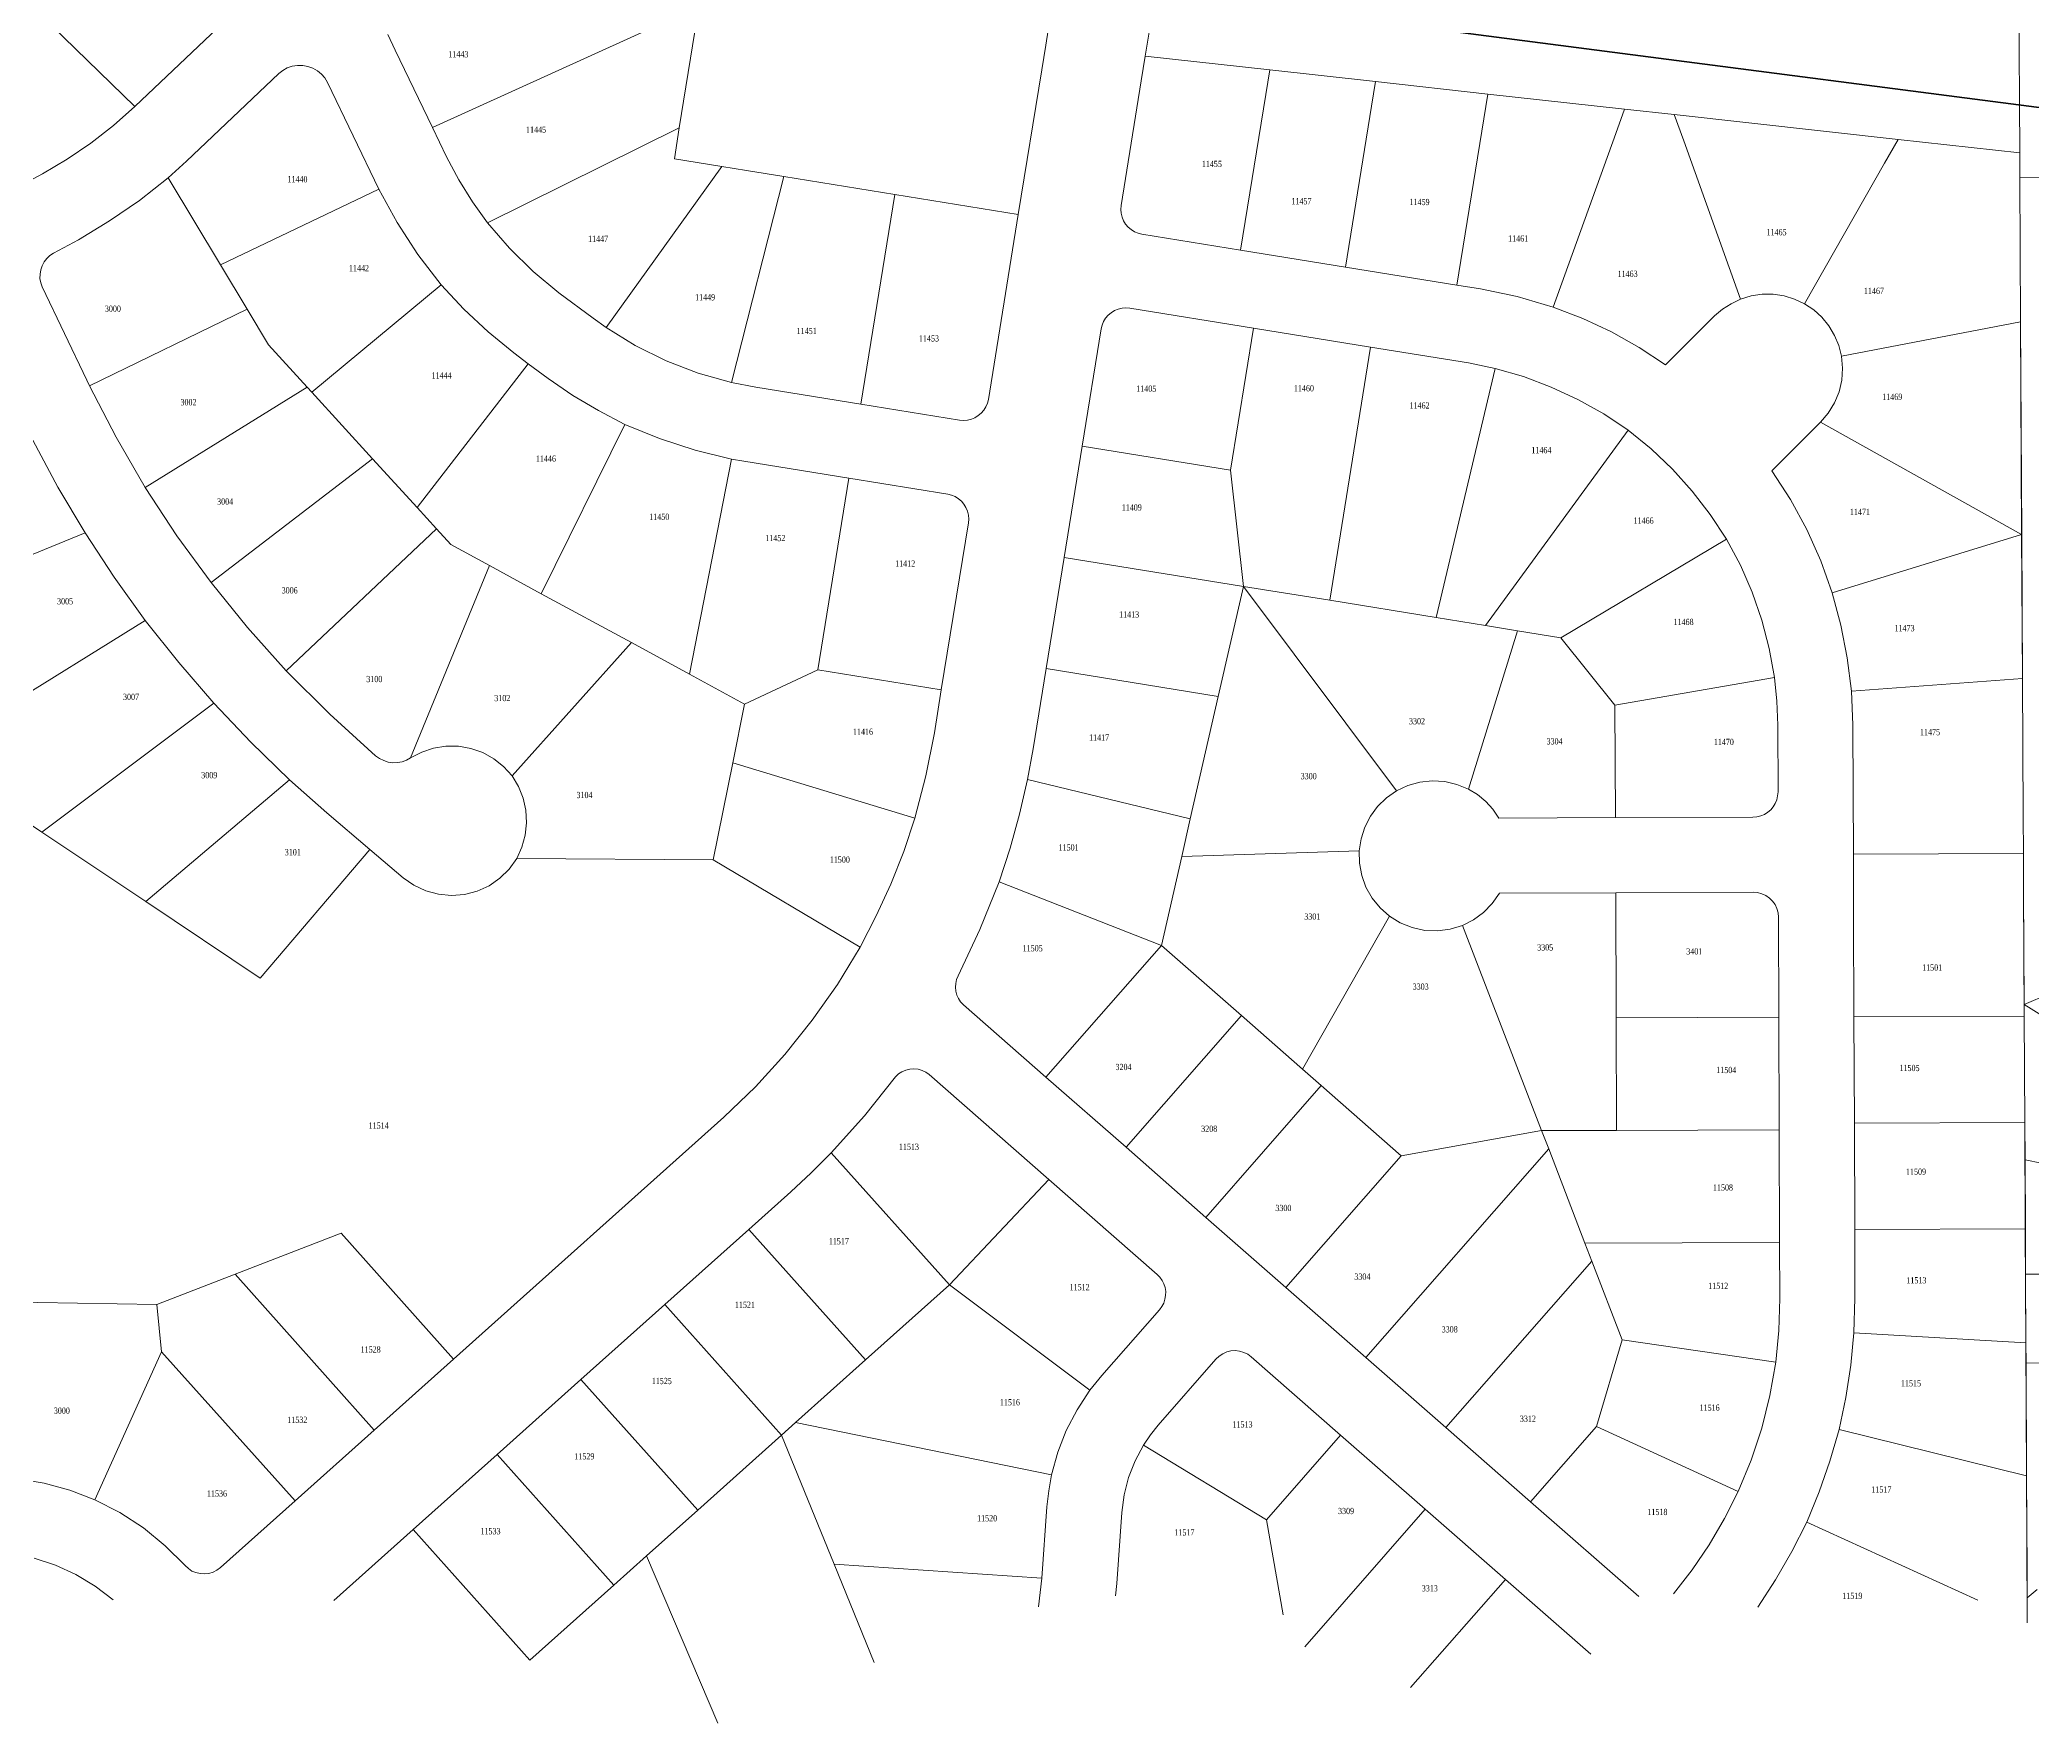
# Model space of a CAD drawing. Header units: feet. Extents: x 2819410 to 2831754, y 974571 to 993150.
# Drawn here: x 2823535 to 2825127, y 983053 to 984398 of the extents above; entities that cross this region are included whole.
import ezdxf
from ezdxf.enums import TextEntityAlignment as Align

# ---------------------------------------------------------------- set-up
doc = ezdxf.new("R2010")
doc.units = ezdxf.units.FT
doc.header["$LTSCALE"] = 0.015
doc.header["$MEASUREMENT"] = 0
doc.layers.add('ADDRESSES', color=7, linetype='Continuous')
doc.layers.add('Dakota County Parcels', color=7, linetype='Continuous', lineweight=5)
doc.layers.add('Route_1_PSAs', color=3, linetype='Continuous', lineweight=100)
doc.styles.add('SIMPLEX', font='times.ttf', dxfattribs={"width": 0.8})

# ---------------------------------------------------------------- blocks, each defined once
blk = doc.blocks.new('ACMAP_ANN_TEMPLATE_AddressEagan')
at = {"layer": 'ADDRESSES', "style": 'SIMPLEX', "width": 0.8}
blk.add_attdef('ADDRESS', text='', height=5, dxfattribs=at).set_placement((0, 0), align=Align.CENTER)

msp = doc.modelspace()

# ---------------------------------------------------------------- linework, layer by layer
at = {"layer": 'Dakota County Parcels', "lineweight": 5}
for p, q in [((2824338.8, 984394.2), (2824364.4, 984552.4)), ((2824418.4, 984385.4), (2824443.4, 984539.7)), ((2825116.5, 984469), (2825117.3, 984308)), ((2823610.9, 984345), (2823703.3, 984432.9)), ((2823534.8, 984418.8), (2823610.9, 984345)), ((2823848.7, 984328.4), (2824042, 984416)), ((2823819, 984390.2), (2823812.9, 984402.6)), ((2824046, 984328), (2824058.5, 984405.2)), ((2824335.6, 984374.5), (2824338.8, 984394.2)), ((2823819, 984390.2), (2823848.7, 984328.4)), ((2824415.2, 984365.7), (2824418.4, 984385.4)), ((2824418.4, 984385.4), (2824517.9, 984374.4)), ((2823652.2, 984301.5), (2823725.8, 984371.4)), ((2823729.1, 984374), (2823725.8, 984371.4)), ((2823732.7, 984376), (2823729.1, 984374)), ((2823736.7, 984377.4), (2823732.7, 984376)), ((2823740.9, 984378), (2823736.7, 984377.4)), ((2823745.1, 984378), (2823740.9, 984378)), ((2823749.2, 984377.2), (2823745.1, 984378)), ((2823753.1, 984375.8), (2823749.2, 984377.2)), ((2823756.8, 984373.7), (2823753.1, 984375.8)), ((2823760, 984371), (2823756.8, 984373.7)), ((2823762.7, 984367.9), (2823760, 984371)), ((2823764.9, 984364.3), (2823762.7, 984367.9)), ((2823764.9, 984364.3), (2823805.9, 984279)), ((2824316.9, 984258.9), (2824335.6, 984374.5)), ((2824399.1, 984266), (2824415.2, 984365.7)), ((2824514.7, 984354.6), (2824517.9, 984374.4)), ((2824517.9, 984374.4), (2824602.5, 984365)), ((2824599.3, 984345.3), (2824602.5, 984365)), ((2824602.5, 984365), (2824692.1, 984355.1)), ((2824494.6, 984230.3), (2824514.7, 984354.6)), ((2824688.9, 984335.3), (2824692.1, 984355.1)), ((2824692.1, 984355.1), (2824801.4, 984343)), ((2823593.8, 984329.8), (2823610.9, 984345)), ((2824578.5, 984216.7), (2824599.3, 984345.3)), ((2824667.3, 984202.4), (2824688.9, 984335.3)), ((2824794.4, 984323.6), (2824801.4, 984343)), ((2824801.4, 984343), (2824841.1, 984338.6)), ((2824841.1, 984338.6), (2825020, 984318.8)), ((2824841.1, 984338.6), (2824848.7, 984317.6)), ((2823556.8, 984302.9), (2823575.7, 984315.8)), ((2823575.7, 984315.8), (2823593.8, 984329.8)), ((2823848.7, 984328.4), (2823859.9, 984305)), ((2823892.7, 984252), (2824046, 984328)), ((2824042.1, 984303.3), (2824046, 984328)), ((2824744.3, 984184.8), (2824794.4, 984323.6)), ((2824848.7, 984317.6), (2824894.1, 984191.2)), ((2825009.2, 984299.8), (2825020, 984318.8)), ((2825020, 984318.8), (2825117.3, 984308)), ((2823537.1, 984291.3), (2823556.8, 984302.9)), ((2823637.4, 984288.1), (2823652.2, 984301.5)), ((2823859.9, 984305), (2823869.7, 984286.6)), ((2824042.1, 984303.3), (2824080, 984297.2)), ((2824945.3, 984187.4), (2825009.2, 984299.8)), ((2825117.3, 984308), (2825117.4, 984288.2)), ((2823509.9, 984276.6), (2823537.1, 984291.3)), ((2823614.6, 984270.1), (2823637.4, 984288.1)), ((2823637.4, 984288.1), (2823679.2, 984218.6)), ((2823869.7, 984286.6), (2823880.7, 984269)), ((2823987.4, 984168.5), (2824080, 984297.2)), ((2824080, 984297.2), (2824099.8, 984294)), ((2824087.6, 984124.6), (2824129.4, 984289.2)), ((2824099.8, 984294), (2824129.4, 984289.2)), ((2824129.4, 984289.2), (2824218.2, 984274.8)), ((2825117.4, 984288.2), (2825118, 984173)), ((2825117.4, 984288.2), (2825117.6, 984288.2)), ((2825117.6, 984288.2), (2826242.9, 984291.8)), ((2823590.6, 984253.6), (2823614.6, 984270.1)), ((2823679.2, 984218.6), (2823805.9, 984279)), ((2823805.9, 984279), (2823820.5, 984252.3)), ((2823880.7, 984269), (2823892.7, 984252)), ((2824191.1, 984107.2), (2824218.2, 984274.8)), ((2824218.2, 984274.8), (2824316.9, 984258.9)), ((2823565.7, 984238.6), (2823590.6, 984253.6)), ((2823820.5, 984252.3), (2823837.1, 984226.8)), ((2823892.7, 984252), (2823910.2, 984231.9)), ((2824293, 984111), (2824316.9, 984258.9)), ((2824399.1, 984266), (2824398.8, 984262.9)), ((2824398.8, 984262.9), (2824399.1, 984259.8)), ((2824399.1, 984259.8), (2824399.8, 984256.7)), ((2824399.8, 984256.7), (2824401, 984253.8)), ((2824401, 984253.8), (2824402.6, 984251.1)), ((2824402.6, 984251.1), (2824404.7, 984248.7)), ((2823545.9, 984227.9), (2823565.7, 984238.6)), ((2824404.7, 984248.7), (2824407, 984246.7)), ((2824407, 984246.7), (2824409.7, 984245)), ((2824409.7, 984245), (2824412.6, 984243.8)), ((2824412.6, 984243.8), (2824415.6, 984243.1)), ((2824415.6, 984243.1), (2824494.6, 984230.3)), ((2823538.4, 984220.9), (2823536.8, 984217.8)), ((2823540.5, 984223.6), (2823538.4, 984220.9)), ((2823543, 984226), (2823540.5, 984223.6)), ((2823545.9, 984227.9), (2823543, 984226)), ((2823837.1, 984226.8), (2823855.6, 984202.6)), ((2823910.2, 984231.9), (2823929.2, 984213.3)), ((2824494.6, 984230.3), (2824578.5, 984216.7)), ((2823535.1, 984211.1), (2823535, 984207.7)), ((2823535, 984207.7), (2823535.6, 984204.3)), ((2823535.7, 984214.5), (2823535.1, 984211.1)), ((2823535.6, 984204.3), (2823536.7, 984201)), ((2823536.8, 984217.8), (2823535.7, 984214.5)), ((2823679.2, 984218.6), (2823700.6, 984183)), ((2823929.2, 984213.3), (2823949.6, 984196.2)), ((2824578.5, 984216.7), (2824667.3, 984202.4)), ((2823536.7, 984201), (2823572.4, 984126.3)), ((2823752.2, 984116.7), (2823855.6, 984202.6)), ((2823855.6, 984202.6), (2823873.8, 984183.1)), ((2823949.6, 984196.2), (2823977.1, 984175.8)), ((2824667.3, 984202.4), (2824686.2, 984199.3)), ((2824715.5, 984193.3), (2824686.2, 984199.3)), ((2824744.3, 984184.8), (2824715.5, 984193.3)), ((2824886.7, 984187.5), (2824879.7, 984183)), ((2824894.1, 984191.2), (2824886.7, 984187.5)), ((2824902.6, 984193.7), (2824894.1, 984191.2)), ((2824911.3, 984195), (2824902.6, 984193.7)), ((2824920.1, 984195), (2824911.3, 984195)), ((2824928.9, 984193.7), (2824920.1, 984195)), ((2824937.3, 984191.2), (2824928.9, 984193.7)), ((2824945.3, 984187.4), (2824937.3, 984191.2)), ((2824952.6, 984182.5), (2824945.3, 984187.4)), ((2823574.5, 984121.8), (2823700.6, 984183)), ((2823700.6, 984183), (2823717.7, 984154.5)), ((2823873.8, 984183.1), (2823893.2, 984164.9)), ((2823977.1, 984175.8), (2823987.4, 984168.5)), ((2824385.1, 984173.3), (2824383.9, 984170.4)), ((2824386.7, 984175.9), (2824385.1, 984173.3)), ((2824388.8, 984178.3), (2824386.7, 984175.9)), ((2824391.2, 984180.3), (2824388.8, 984178.3)), ((2824393.9, 984182), (2824391.2, 984180.3)), ((2824396.8, 984183.2), (2824393.9, 984182)), ((2824399.8, 984183.9), (2824396.8, 984183.2)), ((2824402.9, 984184.1), (2824399.8, 984183.9)), ((2824406.1, 984183.9), (2824402.9, 984184.1)), ((2824406.1, 984183.9), (2824504.8, 984167.9)), ((2824768, 984175.7), (2824744.3, 984184.8)), ((2824791, 984165), (2824768, 984175.7)), ((2824834.3, 984138.7), (2824873.3, 984177.7)), ((2824879.7, 984183), (2824873.3, 984177.7)), ((2824959.2, 984176.6), (2824952.6, 984182.5)), ((2824964.8, 984169.7), (2824959.2, 984176.6)), ((2824974.8, 984145.5), (2825118, 984173)), ((2825118, 984172.9), (2825117.9, 984186.6)), ((2825118, 984173), (2825118.6, 984002.9)), ((2825118.9, 984002.9), (2825118, 984172.9)), ((2825118, 984172.9), (2825118, 984172.9)), ((2823893.2, 984164.9), (2823913.8, 984148.1)), ((2823987.4, 984168.5), (2824010.8, 984154.1)), ((2824368, 984073.5), (2824383.1, 984167.3)), ((2824383.9, 984170.4), (2824383.1, 984167.3)), ((2824486.4, 984054.4), (2824504.8, 984167.9)), ((2824504.8, 984167.9), (2824598.5, 984152.7)), ((2824813.1, 984152.6), (2824791, 984165)), ((2824969.3, 984162.2), (2824964.8, 984169.7)), ((2824972.7, 984154), (2824969.3, 984162.2)), ((2823717.7, 984154.5), (2823748.6, 984120.7)), ((2823836.5, 984024.5), (2823925.3, 984139.5)), ((2823913.8, 984148.1), (2823925.3, 984139.5)), ((2823925.3, 984139.5), (2823941.3, 984127.6)), ((2824010.8, 984154.1), (2824035.4, 984141.9)), ((2824035.4, 984141.9), (2824061.1, 984132.1)), ((2824565.9, 983950.4), (2824598.5, 984152.7)), ((2824598.5, 984152.7), (2824676.6, 984140.1)), ((2824698.1, 984135.8), (2824676.6, 984140.1)), ((2824834.3, 984138.7), (2824813.1, 984152.6)), ((2824974.8, 984145.5), (2824972.7, 984154)), ((2824975.7, 984135.9), (2824974.8, 984145.5)), ((2823572.4, 984126.3), (2823574.5, 984121.8)), ((2823941.3, 984127.6), (2823961, 984114.2)), ((2824061.1, 984132.1), (2824087.6, 984124.6)), ((2824087.6, 984124.6), (2824107.2, 984120.8)), ((2824650.8, 983936.6), (2824698.1, 984135.8)), ((2824720.8, 984129.2), (2824698.1, 984135.8)), ((2824742.9, 984120.9), (2824720.8, 984129.2)), ((2824972.9, 984117.1), (2824975.1, 984126.4)), ((2824975.1, 984126.4), (2824975.7, 984135.9)), ((2823574.5, 984121.8), (2823595.8, 984080.7)), ((2823619.1, 984040.7), (2823748.6, 984120.7)), ((2823748.6, 984120.7), (2823752.2, 984116.7)), ((2823752.2, 984116.7), (2823800.7, 984063.6)), ((2823961, 984114.2), (2823981.3, 984102)), ((2824107.2, 984120.8), (2824191.1, 984107.2)), ((2824291, 984105), (2824292.2, 984107.9)), ((2824292.2, 984107.9), (2824293, 984111)), ((2824764.2, 984111), (2824742.9, 984120.9)), ((2824784.8, 984099.4), (2824764.2, 984111)), ((2824964.3, 984100), (2824969.3, 984108.2)), ((2824969.3, 984108.2), (2824972.9, 984117.1)), ((2823981.3, 984102), (2824002.4, 984091)), ((2824191.1, 984107.2), (2824270, 984094.4)), ((2824270, 984094.4), (2824273.2, 984094.2)), ((2824273.2, 984094.2), (2824276.3, 984094.4)), ((2824276.3, 984094.4), (2824279.4, 984095.1)), ((2824279.4, 984095.1), (2824282.3, 984096.3)), ((2824282.3, 984096.3), (2824284.9, 984098)), ((2824284.9, 984098), (2824287.3, 984100)), ((2824287.3, 984100), (2824289.4, 984102.4)), ((2824289.4, 984102.4), (2824291, 984105)), ((2824804.4, 984086.3), (2824784.8, 984099.4)), ((2824919.1, 984053.8), (2824958.1, 984092.7)), ((2824958.1, 984092.7), (2824964.3, 984100)), ((2824958.1, 984092.7), (2825118.6, 984002.9)), ((2823529.2, 984078.3), (2823549.3, 984040.9)), ((2823595.8, 984080.7), (2823619.1, 984040.7)), ((2823935.6, 983955.7), (2824002.4, 984091)), ((2824002.4, 984091), (2824030.1, 984079.7)), ((2824030.1, 984079.7), (2824058.6, 984070.4)), ((2824690.2, 983930.3), (2824804.4, 984086.3)), ((2824822.7, 984071.5), (2824804.4, 984086.3)), ((2823671.7, 983964.6), (2823800.7, 984063.6)), ((2823800.7, 984063.6), (2823836.5, 984024.5)), ((2824054.2, 983891.3), (2824087.8, 984063.3)), ((2824058.6, 984070.4), (2824087.8, 984063.3)), ((2824087.8, 984063.3), (2824097.6, 984061.6)), ((2824097.6, 984061.6), (2824181.5, 984048)), ((2824353.6, 983984.7), (2824368, 984073.5)), ((2824368, 984073.5), (2824486.4, 984054.4)), ((2824839.8, 984055.2), (2824822.7, 984071.5)), ((2824156.7, 983894.8), (2824181.5, 984048)), ((2824181.5, 984048), (2824260.5, 984035.2)), ((2824486.4, 984054.4), (2824496.8, 983961.5)), ((2824855.6, 984037.7), (2824839.8, 984055.2)), ((2824934, 984030.9), (2824919.1, 984053.8)), ((2823549.3, 984040.9), (2823571.1, 984004.4)), ((2823619.1, 984040.7), (2823644.4, 984002)), ((2824263.5, 984034.5), (2824260.5, 984035.2)), ((2824266.4, 984033.3), (2824263.5, 984034.5)), ((2824269.1, 984031.6), (2824266.4, 984033.3)), ((2824271.5, 984029.6), (2824269.1, 984031.6)), ((2824273.5, 984027.2), (2824271.5, 984029.6)), ((2824870, 984019.1), (2824855.6, 984037.7)), ((2824947, 984006.9), (2824934, 984030.9)), ((2823836.5, 984024.5), (2823851.9, 984007.6)), ((2824255.4, 983878.8), (2824277, 984012.3)), ((2824275.1, 984024.5), (2824273.5, 984027.2)), ((2824276.3, 984021.6), (2824275.1, 984024.5)), ((2824277, 984018.5), (2824276.3, 984021.6)), ((2824277.3, 984015.4), (2824277, 984018.5)), ((2824277, 984012.3), (2824277.3, 984015.4)), ((2824882.9, 983999.3), (2824870, 984019.1)), ((2823422.6, 983943.6), (2823571.1, 984004.4)), ((2823571.1, 984004.4), (2823594.4, 983968.9)), ((2823644.4, 984002), (2823671.7, 983964.6)), ((2823731.7, 983894.1), (2823851.9, 984007.6)), ((2823851.9, 984007.6), (2823863.4, 983994.9)), ((2824750.5, 983920.5), (2824882.9, 983999.3)), ((2824894, 983978.5), (2824882.9, 983999.3)), ((2824958.2, 983982), (2824947, 984006.9)), ((2825118.6, 984002.9), (2824967.4, 983956.3)), ((2825119.5, 983887.9), (2825118.6, 984002.9)), ((2825118.9, 984002.9), (2825118.9, 984002.9)), ((2825119.5, 983887.9), (2825118.9, 984002.9)), ((2825118.9, 984002.9), (2825118.9, 984002.9)), ((2823863.4, 983994.9), (2823894.2, 983978.2)), ((2824339.2, 983895.9), (2824353.6, 983984.7)), ((2824353.6, 983984.7), (2824496.8, 983961.5)), ((2824967.4, 983956.3), (2824958.2, 983982)), ((2823594.4, 983968.9), (2823619.2, 983934.4)), ((2823671.7, 983964.6), (2823700.8, 983928.6)), ((2823831.2, 983824.4), (2823894.2, 983978.2)), ((2823894.2, 983978.2), (2823935.6, 983955.7)), ((2824903.4, 983956.9), (2824894, 983978.5)), ((2823935.6, 983955.7), (2824007.7, 983916.6)), ((2824476.7, 983873.6), (2824496.8, 983961.5)), ((2824496.8, 983961.5), (2824565.9, 983950.4)), ((2824496.8, 983961.5), (2824619.2, 983798)), ((2824565.9, 983950.4), (2824650.8, 983936.6)), ((2824911.1, 983934.6), (2824903.4, 983956.9)), ((2824974.3, 983930.5), (2824967.4, 983956.3)), ((2823444.9, 983826.2), (2823619.2, 983934.4)), ((2823619.2, 983934.4), (2823645.9, 983900.7)), ((2824650.8, 983936.6), (2824690.2, 983930.3)), ((2824917.1, 983911.8), (2824911.1, 983934.6)), ((2823700.8, 983928.6), (2823731.7, 983894.1)), ((2823912.3, 983810.1), (2824007.7, 983916.6)), ((2824007.7, 983916.6), (2824054.2, 983891.3)), ((2824676.7, 983799.5), (2824715.9, 983926.1)), ((2824690.2, 983930.3), (2824715.9, 983926.1)), ((2824715.9, 983926.1), (2824750.5, 983920.5)), ((2824750.5, 983920.5), (2824793.8, 983866.7)), ((2824979.4, 983904.4), (2824974.3, 983930.5)), ((2823645.9, 983900.7), (2823674, 983868.2)), ((2824921.3, 983888.6), (2824917.1, 983911.8)), ((2824982.7, 983877.9), (2824979.4, 983904.4)), ((2823731.7, 983894.1), (2823766.7, 983859.3)), ((2824054.2, 983891.3), (2824098.2, 983867.5)), ((2824098.2, 983867.5), (2824156.7, 983894.8)), ((2824156.7, 983894.8), (2824255.4, 983878.8)), ((2824328.8, 983831.7), (2824339.2, 983895.9)), ((2824339.2, 983895.9), (2824476.7, 983873.6)), ((2824793.8, 983866.7), (2824921.3, 983888.6)), ((2824923.2, 983869.7), (2824921.3, 983888.6)), ((2824982.7, 983877.9), (2825119.5, 983887.9)), ((2825119.5, 983887.9), (2825120, 983777.9)), ((2825119.5, 983887.9), (2825119.5, 983887.9)), ((2825120.1, 983777.9), (2825119.5, 983887.9)), ((2824249.9, 983844.5), (2824255.4, 983878.8)), ((2824454.4, 983775.8), (2824476.7, 983873.6)), ((2824923.9, 983850.7), (2824923.2, 983869.7)), ((2824983.9, 983851), (2824982.7, 983877.9)), ((2823536.4, 983765.1), (2823674, 983868.2)), ((2823674, 983868.2), (2823703.6, 983836.9)), ((2823766.7, 983859.3), (2823803.3, 983826.1)), ((2824088.7, 983820.4), (2824098.2, 983867.5)), ((2824794.2, 983776.7), (2824793.8, 983866.7)), ((2823703.6, 983836.9), (2823734.5, 983807)), ((2824243.1, 983810.2), (2824249.9, 983844.5)), ((2824923.9, 983850.7), (2824924.1, 983797.2)), ((2824983.9, 983851), (2824984.1, 983797.4)), ((2823444.9, 983826.2), (2823536.4, 983765.1)), ((2823803.3, 983826.1), (2823806.3, 983823.9)), ((2823806.3, 983823.9), (2823809.7, 983822.3)), ((2823809.7, 983822.3), (2823813.2, 983821.1)), ((2823813.2, 983821.1), (2823816.9, 983820.6)), ((2823820.7, 983820.7), (2823824.4, 983821.3)), ((2823824.4, 983821.3), (2823827.9, 983822.6)), ((2823827.9, 983822.6), (2823831.2, 983824.4)), ((2823840.1, 983829.1), (2823831.2, 983824.4)), ((2823849.6, 983832.3), (2823840.1, 983829.1)), ((2823859.5, 983833.9), (2823849.6, 983832.3)), ((2823869.6, 983833.8), (2823859.5, 983833.9)), ((2823879.4, 983832), (2823869.6, 983833.8)), ((2823888.9, 983828.7), (2823879.4, 983832)), ((2823897.7, 983823.8), (2823888.9, 983828.7)), ((2823905.6, 983817.5), (2823897.7, 983823.8)), ((2824324.3, 983807.1), (2824328.8, 983831.7)), ((2823619.6, 983709.6), (2823734.5, 983807)), ((2823734.5, 983807), (2823764.4, 983780.5)), ((2823816.9, 983820.6), (2823820.7, 983820.7)), ((2823912.3, 983810.1), (2823905.6, 983817.5)), ((2823917.4, 983801.6), (2823912.3, 983810.1)), ((2824073, 983742.9), (2824088.7, 983820.4)), ((2824088.7, 983820.4), (2824234.1, 983776.3)), ((2824234.1, 983776.3), (2824243.1, 983810.2)), ((2824317.9, 983779.5), (2824324.3, 983807.1)), ((2824324.3, 983807.1), (2824454.4, 983775.8)), ((2824647.7, 983806.1), (2824637.8, 983805)), ((2824657.7, 983805.5), (2824647.7, 983806.1)), ((2824667.4, 983803.3), (2824657.7, 983805.5)), ((2823921.2, 983792.3), (2823917.4, 983801.6)), ((2823923.3, 983782.6), (2823921.2, 983792.3)), ((2824611.2, 983792.5), (2824604.1, 983785.7)), ((2824619.2, 983798), (2824611.2, 983792.5)), ((2824628.2, 983802.3), (2824619.2, 983798)), ((2824637.8, 983805), (2824628.2, 983802.3)), ((2824676.7, 983799.5), (2824667.4, 983803.3)), ((2824684, 983795.1), (2824676.7, 983799.5)), ((2824690.6, 983789.7), (2824684, 983795.1)), ((2824696.3, 983783.4), (2824690.6, 983789.7)), ((2824921.9, 983788.1), (2824923.1, 983791)), ((2824923.1, 983791), (2824923.8, 983794.1)), ((2824923.8, 983794.1), (2824924.1, 983797.2)), ((2824984.3, 983747.4), (2824984.1, 983797.4)), ((2823764.4, 983780.5), (2823798.6, 983751.3)), ((2823923.9, 983772.6), (2823923.3, 983782.6)), ((2824225.3, 983749.7), (2824234.1, 983776.3)), ((2824310.3, 983752.3), (2824317.9, 983779.5)), ((2824447.5, 983745.6), (2824454.4, 983775.8)), ((2824598.3, 983777.8), (2824593.9, 983769.1)), ((2824604.1, 983785.7), (2824598.3, 983777.8)), ((2824701.1, 983776.3), (2824696.3, 983783.4)), ((2824701.1, 983776.3), (2824794.2, 983776.7)), ((2824794.2, 983776.7), (2824904.1, 983777.1)), ((2824904.1, 983777.1), (2824907.3, 983777.4)), ((2824907.3, 983777.4), (2824910.3, 983778.1)), ((2824910.3, 983778.1), (2824913.2, 983779.3)), ((2824913.2, 983779.3), (2824915.9, 983781)), ((2824915.9, 983781), (2824918.3, 983783)), ((2824918.3, 983783), (2824920.3, 983785.4)), ((2824920.3, 983785.4), (2824921.9, 983788.1)), ((2825120, 983777.9), (2825120.2, 983747.9)), ((2825120.2, 983747.9), (2825120.1, 983777.9)), ((2823536.4, 983765.1), (2823619.6, 983709.6)), ((2823920.2, 983753.1), (2823922.9, 983762.7)), ((2823922.9, 983762.7), (2823923.9, 983772.6)), ((2824590.9, 983759.8), (2824589.4, 983750.2)), ((2824593.9, 983769.1), (2824590.9, 983759.8)), ((2823711.1, 983648.5), (2823798.6, 983751.3)), ((2823798.6, 983751.3), (2823825.2, 983728.6)), ((2823909.9, 983735.6), (2823916, 983744.1)), ((2823916, 983744.1), (2823920.2, 983753.1)), ((2823916, 983744.1), (2824073, 983742.9)), ((2824073, 983742.9), (2824190.4, 983673.2)), ((2824215, 983723.6), (2824225.3, 983749.7)), ((2824301.5, 983725.3), (2824310.3, 983752.3)), ((2824431.3, 983674.5), (2824447.5, 983745.6)), ((2824447.5, 983745.6), (2824589.4, 983750.2)), ((2824589.4, 983750.2), (2824589.6, 983740.2)), ((2824984.3, 983747.4), (2825120.2, 983747.9)), ((2824984.4, 983697.4), (2824984.3, 983747.4)), ((2825120.2, 983747.9), (2825120.3, 983720.6)), ((2825120.4, 983718.1), (2825120.2, 983747.9)), ((2825120.2, 983747.9), (2825120.2, 983747.9)), ((2823825.2, 983728.6), (2823833.8, 983722.6)), ((2823893.9, 983722.3), (2823902.5, 983728.2)), ((2823902.5, 983728.2), (2823909.9, 983735.6)), ((2824589.6, 983740.2), (2824591.4, 983730.4)), ((2824591.4, 983730.4), (2824594.8, 983721)), ((2823619.6, 983709.6), (2823711.1, 983648.5)), ((2823833.8, 983722.6), (2823843.3, 983718.1)), ((2823843.3, 983718.1), (2823853.4, 983715.4)), ((2823853.4, 983715.4), (2823863.8, 983714.4)), ((2823863.8, 983714.4), (2823874.2, 983715.3)), ((2823874.2, 983715.3), (2823884.3, 983717.9)), ((2823884.3, 983717.9), (2823893.9, 983722.3)), ((2824203.4, 983698.1), (2824215, 983723.6)), ((2824286.3, 983687.3), (2824301.5, 983725.3)), ((2824301.5, 983725.3), (2824431.3, 983674.5)), ((2824594.8, 983721), (2824599.8, 983712.3)), ((2824599.8, 983712.3), (2824606.1, 983704.6)), ((2824695.7, 983708.1), (2824701.4, 983716.4)), ((2824701.4, 983716.4), (2824794.4, 983716.7)), ((2824794.4, 983716.7), (2824904.4, 983717.1)), ((2824794.8, 983616.7), (2824794.4, 983716.7)), ((2824907.8, 983716.8), (2824904.4, 983717.1)), ((2824911.2, 983715.9), (2824907.8, 983716.8)), ((2824914.3, 983714.4), (2824911.2, 983715.9)), ((2824917.2, 983712.4), (2824914.3, 983714.4)), ((2824919.7, 983710), (2824917.2, 983712.4)), ((2824921.7, 983707.2), (2824919.7, 983710)), ((2825120.3, 983720.6), (2825120.3, 983717.9)), ((2825120.3, 983717.9), (2825120.8, 983618)), ((2825120.8, 983627.4), (2825120.4, 983718.1)), ((2824190.4, 983673.2), (2824203.4, 983698.1)), ((2824544.1, 983575.6), (2824613.5, 983698)), ((2824606.1, 983704.6), (2824613.5, 983698)), ((2824613.5, 983698), (2824622.2, 983692.6)), ((2824671.8, 983690.5), (2824680.7, 983695)), ((2824680.7, 983695), (2824688.7, 983701)), ((2824688.7, 983701), (2824695.7, 983708.1)), ((2824923.2, 983704), (2824921.7, 983707.2)), ((2824924.1, 983700.7), (2824923.2, 983704)), ((2824924.5, 983697.2), (2824924.1, 983700.7)), ((2824924.8, 983617.2), (2824924.5, 983697.2)), ((2824984.7, 983617.4), (2824984.4, 983697.4)), ((2824268.9, 983650.2), (2824286.3, 983687.3)), ((2824622.2, 983692.6), (2824631.7, 983688.8)), ((2824631.7, 983688.8), (2824641.7, 983686.6)), ((2824641.7, 983686.6), (2824651.9, 983686.2)), ((2824651.9, 983686.2), (2824662, 983687.5)), ((2824662, 983687.5), (2824671.8, 983690.5)), ((2824671.8, 983690.5), (2824735.1, 983526.5)), ((2824172.3, 983643.3), (2824190.4, 983673.2)), ((2824339, 983569.2), (2824431.3, 983674.5)), ((2824431.3, 983674.5), (2824495.2, 983618.5)), ((2825120.8, 983627.4), (2825229.7, 983674.1)), ((2824267.6, 983647.3), (2824266.9, 983644.2)), ((2824268.9, 983650.2), (2824267.6, 983647.3)), ((2824152.2, 983614.7), (2824172.3, 983643.3)), ((2824266.9, 983644.2), (2824266.7, 983641.1)), ((2824266.7, 983641.1), (2824267, 983637.9)), ((2824267, 983637.9), (2824267.8, 983634.9)), ((2824267.8, 983634.9), (2824269.1, 983632)), ((2824269.1, 983632), (2824270.8, 983629.4)), ((2824130.4, 983587.4), (2824152.2, 983614.7)), ((2824270.8, 983629.4), (2824273, 983627.1)), ((2824273, 983627.1), (2824339, 983569.2)), ((2824403, 983513.2), (2824495.2, 983618.5)), ((2824495.2, 983618.5), (2824544.1, 983575.6)), ((2824794.8, 983616.7), (2824924.8, 983617.2)), ((2824795.1, 983526.7), (2824794.8, 983616.7)), ((2824925.1, 983527.2), (2824924.8, 983617.2)), ((2824984.7, 983617.4), (2825120.8, 983618)), ((2824985.1, 983532.4), (2824984.7, 983617.4)), ((2825120.9, 983618), (2825120.8, 983627.4)), ((2825120.8, 983627.4), (2825160.9, 983602.4)), ((2825120.9, 983618), (2825121.3, 983533)), ((2825121.3, 983533), (2825120.9, 983618)), ((2824106.8, 983561.5), (2824130.4, 983587.4)), ((2824194, 983538.3), (2824218.7, 983569.5)), ((2824221.1, 983571.8), (2824218.7, 983569.5)), ((2824223.9, 983573.6), (2824221.1, 983571.8)), ((2824227, 983574.9), (2824223.9, 983573.6)), ((2824230.2, 983575.7), (2824227, 983574.9)), ((2824233.5, 983575.9), (2824230.2, 983575.7)), ((2824236.8, 983575.6), (2824233.5, 983575.9)), ((2824240, 983574.7), (2824236.8, 983575.6)), ((2824243, 983573.2), (2824240, 983574.7)), ((2824245.7, 983571.3), (2824243, 983573.2)), ((2824245.7, 983571.3), (2824341.4, 983487.4)), ((2824339, 983569.2), (2824403, 983513.2)), ((2824544.1, 983575.6), (2824559.1, 983562.5)), ((2824081.7, 983537.2), (2824106.8, 983561.5)), ((2824466.9, 983457.2), (2824559.1, 983562.5)), ((2824559.1, 983562.5), (2824623, 983506.5)), ((2823865.6, 983343.9), (2824081.7, 983537.2)), ((2824167.4, 983508.8), (2824194, 983538.3)), ((2824623, 983506.5), (2824735.1, 983526.5)), ((2824735.1, 983526.5), (2824795.1, 983526.7)), ((2824735.1, 983526.5), (2824740.8, 983511.9)), ((2824795.1, 983526.7), (2824925.1, 983527.2)), ((2824925.4, 983437.2), (2824925.1, 983527.2)), ((2824985.1, 983532.4), (2825121.3, 983533)), ((2824985.4, 983447.5), (2824985.1, 983532.4)), ((2825121.3, 983533), (2825121.7, 983448)), ((2825121.3, 983533), (2825121.3, 983533)), ((2825121.5, 983503.3), (2825121.3, 983533)), ((2824151.5, 983492.9), (2824167.4, 983508.8)), ((2824167.4, 983508.8), (2824261.9, 983403.2)), ((2824403, 983513.2), (2824466.9, 983457.2)), ((2824530.8, 983401.2), (2824623, 983506.5)), ((2824594.8, 983345.2), (2824740.8, 983511.9)), ((2824740.8, 983511.9), (2824769.8, 983436.6)), ((2825121.8, 983448), (2825121.5, 983503.3)), ((2825121.5, 983503.3), (2825161.5, 983494.9)), ((2824135, 983477.6), (2824151.5, 983492.9)), ((2824261.9, 983403.2), (2824341.4, 983487.4)), ((2824341.4, 983487.4), (2824427.9, 983411.6)), ((2824101.5, 983447.6), (2824135, 983477.6)), ((2824466.9, 983457.2), (2824530.8, 983401.2)), ((2823690.9, 983411.7), (2823775.6, 983444.5)), ((2823775.6, 983444.5), (2823865.6, 983343.9)), ((2824034.4, 983387.6), (2824101.5, 983447.6)), ((2824101.5, 983447.6), (2824194.8, 983343.2)), ((2824985.4, 983447.5), (2825121.7, 983448)), ((2824985.6, 983392.5), (2824985.4, 983447.5)), ((2825121.7, 983448), (2825122.2, 983356.8)), ((2825121.7, 983448), (2825121.8, 983448)), ((2825121.9, 983411.7), (2825121.8, 983448)), ((2824769.8, 983436.6), (2824925.4, 983437.2)), ((2824769.8, 983436.6), (2824775.3, 983422.3)), ((2824925.6, 983392.3), (2824925.4, 983437.2)), ((2823628.3, 983387.5), (2823690.9, 983411.7)), ((2823690.9, 983411.7), (2823802.2, 983287.2)), ((2824430.1, 983409.4), (2824427.9, 983411.6)), ((2824431.9, 983406.8), (2824430.1, 983409.4)), ((2824658.7, 983289.2), (2824775.3, 983422.3)), ((2824775.3, 983422.3), (2824799.6, 983359.4)), ((2825121.9, 983411.7), (2825161.9, 983411.9)), ((2825122.2, 983356.8), (2825121.9, 983411.7)), ((2824194.8, 983343.2), (2824261.9, 983403.2)), ((2824261.9, 983403.2), (2824374.2, 983319.1)), ((2824433.3, 983404), (2824431.9, 983406.8)), ((2824433.1, 983388.7), (2824434.1, 983391.7)), ((2824434.2, 983401), (2824433.3, 983404)), ((2824434.1, 983391.7), (2824434.6, 983394.8)), ((2824434.7, 983397.9), (2824434.2, 983401)), ((2824434.6, 983394.8), (2824434.7, 983397.9)), ((2824530.8, 983401.2), (2824594.8, 983345.2)), ((2824924.8, 983366.8), (2824925.6, 983392.3)), ((2824984.8, 983365), (2824985.6, 983392.5)), ((2823498.3, 983389.8), (2823628.3, 983387.5)), ((2823632.2, 983349.8), (2823628.3, 983387.5)), ((2823967.3, 983327.6), (2824034.4, 983387.6)), ((2824034.4, 983387.6), (2824127.7, 983283.2)), ((2824383.6, 983330.8), (2824429.7, 983383.4)), ((2824429.7, 983383.4), (2824431.6, 983385.9)), ((2824431.6, 983385.9), (2824433.1, 983388.7)), ((2824779.1, 983290), (2824799.6, 983359.4)), ((2824799.6, 983359.4), (2824922.3, 983341.5)), ((2824922.3, 983341.5), (2824924.8, 983366.8)), ((2824982.3, 983339), (2824984.8, 983365)), ((2824984.8, 983365), (2825122.2, 983356.8)), ((2823578.8, 983231.4), (2823632.2, 983349.8)), ((2823632.2, 983349.8), (2823738.9, 983230.5)), ((2823802.2, 983287.2), (2823865.6, 983343.9)), ((2824428.8, 983291.2), (2824474.9, 983343.9)), ((2824477.4, 983346.3), (2824474.9, 983343.9)), ((2824480.3, 983348.2), (2824477.4, 983346.3)), ((2824483.5, 983349.6), (2824480.3, 983348.2)), ((2824486.9, 983350.5), (2824483.5, 983349.6)), ((2824490.3, 983350.7), (2824486.9, 983350.5)), ((2824493.8, 983350.3), (2824490.3, 983350.7)), ((2824497.2, 983349.3), (2824493.8, 983350.3)), ((2824500.3, 983347.8), (2824497.2, 983349.3)), ((2824503.1, 983345.7), (2824500.3, 983347.8)), ((2824503.1, 983345.7), (2824574.5, 983283.2)), ((2824594.8, 983345.2), (2824658.7, 983289.2)), ((2825122.2, 983356.8), (2825122.7, 983250.5)), ((2825122.2, 983356.8), (2825122.2, 983356.8)), ((2825122.3, 983340.7), (2825122.2, 983356.8)), ((2823900.3, 983267.6), (2823967.3, 983327.6)), ((2823967.3, 983327.6), (2824060.7, 983223.2)), ((2824138.9, 983293.3), (2824194.8, 983343.2)), ((2824383.6, 983330.8), (2824374.2, 983319.1)), ((2824917.6, 983314.9), (2824922.3, 983341.5)), ((2824978.3, 983313.1), (2824982.3, 983339)), ((2825122.3, 983340.7), (2825162.3, 983340.9)), ((2825122.8, 983250.5), (2825122.3, 983340.7)), ((2824374.2, 983319.1), (2824363.9, 983303.4)), ((2824911.1, 983288.7), (2824917.6, 983314.9)), ((2824972.9, 983287.5), (2824978.3, 983313.1)), ((2824363.9, 983303.4), (2824355.3, 983286.8)), ((2823738.9, 983230.5), (2823802.2, 983287.2)), ((2824060.7, 983223.2), (2824127.7, 983283.2)), ((2824127.7, 983283.2), (2824138.9, 983293.3)), ((2824127.7, 983283.2), (2824169.7, 983180)), ((2824138.9, 983293.3), (2824343.5, 983251.3)), ((2824355.3, 983286.8), (2824348.5, 983269.4)), ((2824422.5, 983283.4), (2824416.9, 983275.2)), ((2824428.8, 983291.2), (2824422.5, 983283.4)), ((2824515.3, 983215.5), (2824574.5, 983283.2)), ((2824574.5, 983283.2), (2824642.2, 983223.9)), ((2824658.7, 983289.2), (2824726.4, 983229.9)), ((2824726.4, 983229.9), (2824779.1, 983290)), ((2824779.1, 983290), (2824892.3, 983238.1)), ((2824902.6, 983263.1), (2824911.1, 983288.7)), ((2824965.6, 983262.4), (2824972.9, 983287.5)), ((2824972.9, 983287.5), (2825122.7, 983250.5)), ((2823833.2, 983207.6), (2823900.3, 983267.6)), ((2823900.3, 983267.6), (2823993.6, 983163.2)), ((2824348.5, 983269.4), (2824343.5, 983251.3)), ((2824416.9, 983275.2), (2824410.2, 983262.6)), ((2824416.9, 983275.2), (2824515.3, 983215.5)), ((2823538.3, 983244.8), (2823517.2, 983248.3)), ((2824343.5, 983251.3), (2824341.2, 983238.5)), ((2824405, 983249.3), (2824401.5, 983235.5)), ((2824410.2, 983262.6), (2824405, 983249.3)), ((2824892.3, 983238.1), (2824902.6, 983263.1)), ((2824957, 983237.7), (2824965.6, 983262.4)), ((2825122.7, 983250.6), (2825122.8, 983250.5)), ((2825122.7, 983250.5), (2825123, 983199.9)), ((2825123.1, 983174.3), (2825122.8, 983250.5)), ((2823558.9, 983239.1), (2823538.3, 983244.8)), ((2823578.8, 983231.4), (2823558.9, 983239.1)), ((2824341.2, 983238.5), (2824339.8, 983225.7)), ((2824401.5, 983235.5), (2824399.6, 983221.4)), ((2824881.4, 983216.4), (2824892.3, 983238.1)), ((2824947, 983213.6), (2824957, 983237.7)), ((2823598.9, 983221.2), (2823578.8, 983231.4)), ((2823617.7, 983208.9), (2823598.9, 983221.2)), ((2823679.2, 983177.2), (2823738.9, 983230.5)), ((2824019.7, 983186.6), (2824060.7, 983223.2)), ((2824335.7, 983168.8), (2824339.8, 983225.7)), ((2824395.6, 983164.5), (2824399.6, 983221.4)), ((2824545.8, 983113.8), (2824642.2, 983223.9)), ((2824642.2, 983223.9), (2824706.2, 983167.8)), ((2824726.4, 983229.9), (2824812.9, 983154.1)), ((2824869.2, 983195.5), (2824881.4, 983216.4)), ((2823635.1, 983194.7), (2823617.7, 983208.9)), ((2823769.8, 983150.9), (2823833.2, 983207.6)), ((2823833.2, 983207.6), (2823926.5, 983103.2)), ((2824515.3, 983215.5), (2824528.6, 983139.5)), ((2824935.2, 983190.2), (2824947, 983213.6)), ((2824947, 983213.6), (2825083.9, 983151.2)), ((2823547.5, 983179.2), (2823530.4, 983184.8)), ((2823651, 983178.8), (2823635.1, 983194.7)), ((2823993.6, 983163.2), (2824019.7, 983186.6)), ((2824019.7, 983186.6), (2824076.9, 983052.9)), ((2824855.6, 983175.4), (2824869.2, 983195.5)), ((2824922.2, 983167.5), (2824935.2, 983190.2)), ((2825123, 983199.9), (2825123.3, 983133.2)), ((2823563.8, 983171.7), (2823547.5, 983179.2)), ((2823579.2, 983162.4), (2823563.8, 983171.7)), ((2823651, 983178.8), (2823653.6, 983176.4)), ((2823653.6, 983176.4), (2823656.5, 983174.5)), ((2823656.5, 983174.5), (2823659.7, 983173.2)), ((2823659.7, 983173.2), (2823663.1, 983172.4)), ((2823663.1, 983172.4), (2823666.5, 983172.2)), ((2823666.5, 983172.2), (2823670, 983172.6)), ((2823670, 983172.6), (2823673.3, 983173.6)), ((2823673.3, 983173.6), (2823676.4, 983175.1)), ((2823676.4, 983175.1), (2823679.2, 983177.2)), ((2824169.7, 983180), (2824201.8, 983101.3)), ((2824169.7, 983180), (2824335.7, 983168.8)), ((2824333.1, 983145.9), (2824335.7, 983168.8)), ((2824840.7, 983156.3), (2824855.6, 983175.4)), ((2825123.2, 983153.2), (2825123.1, 983174.3)), ((2823593.4, 983151.4), (2823579.2, 983162.4)), ((2823926.5, 983103.2), (2823993.6, 983163.2)), ((2824394.7, 983154.6), (2824395.6, 983164.5)), ((2824630.4, 983081.3), (2824706.2, 983167.8)), ((2824706.2, 983167.8), (2824774.5, 983108)), ((2824908, 983145.6), (2824922.2, 983167.5)), ((2825123.2, 983153.2), (2825131.1, 983159.6))]:
    msp.add_line(p, q, dxfattribs=at)
at = {"layer": 'Route_1_PSAs', "flags": 128}
msp.add_lwpolyline([(2824819, 986903.2), (2823555.3, 984985.7), (2824078.5, 984481.3), (2825138.9, 984343.6), (2826443.1, 984290), (2826358.9, 985935.1), (2826348.3, 986402.2), (2826343.1, 986659.3), (2826342.2, 987012.9), (2826429.5, 987291.6), (2826682.8, 987516), (2826879.8, 987762.6), (2826998.5, 987979.9), (2827107.1, 988394.1), (2827133.2, 988640.5), (2827116.9, 988875.8), (2827098, 989121.2), (2826753.3, 989621.4)], dxfattribs=at)

# ---------------------------------------------------------------- block references
at = {"layer": 'ADDRESSES', "lineweight": 5}
for p, values in [((2823869.4, 984384.4), {'ADDRESS': '11443'}), ((2823931.5, 984324.1), {'ADDRESS': '11445'}), ((2824471.6, 984296.7), {'ADDRESS': '11455'}), ((2823740.8, 984284.5), {'ADDRESS': '11440'}), ((2824543.2, 984266.9), {'ADDRESS': '11457'}), ((2824637.6, 984266.3), {'ADDRESS': '11459'}), ((2823981.1, 984236.9), {'ADDRESS': '11447'}), ((2824716.4, 984237.1), {'ADDRESS': '11461'}), ((2824922.9, 984242.2), {'ADDRESS': '11465'}), ((2823790, 984213.4), {'ADDRESS': '11442'}), ((2824803.9, 984208.9), {'ADDRESS': '11463'}), ((2824066.6, 984190.1), {'ADDRESS': '11449'}), ((2825000.8, 984195.3), {'ADDRESS': '11467'}), ((2823593.3, 984181), {'ADDRESS': '3000'}), ((2824147.8, 984163.2), {'ADDRESS': '11451'}), ((2824245.5, 984157.3), {'ADDRESS': '11453'}), ((2823856, 984127.7), {'ADDRESS': '11444'}), ((2823653.7, 984106.3), {'ADDRESS': '3002'}), ((2824419.2, 984117.1), {'ADDRESS': '11405'}), ((2824545.2, 984117.4), {'ADDRESS': '11460'}), ((2824637.6, 984103.7), {'ADDRESS': '11462'}), ((2825015.4, 984110.6), {'ADDRESS': '11469'}), ((2823939.4, 984061.2), {'ADDRESS': '11446'}), ((2824735, 984068), {'ADDRESS': '11464'}), ((2823683, 984026.9), {'ADDRESS': '3004'}), ((2824030, 984014.7), {'ADDRESS': '11450'}), ((2824407.6, 984022.1), {'ADDRESS': '11409'}), ((2824816.7, 984011.7), {'ADDRESS': '11466'}), ((2824989.6, 984018.6), {'ADDRESS': '11471'}), ((2824122.7, 983997.7), {'ADDRESS': '11452'}), ((2824226.5, 983977.3), {'ADDRESS': '11412'}), ((2823555.1, 983947.2), {'ADDRESS': '3005'}), ((2823734.6, 983955.9), {'ADDRESS': '3006'}), ((2824405.5, 983936.6), {'ADDRESS': '11413'}), ((2824848.6, 983930.6), {'ADDRESS': '11468'}), ((2825025.2, 983925.7), {'ADDRESS': '11473'}), ((2823802.2, 983885), {'ADDRESS': '3100'}), ((2823607.8, 983870.7), {'ADDRESS': '3007'}), ((2823904.5, 983869.8), {'ADDRESS': '3102'}), ((2824635.6, 983851.3), {'ADDRESS': '3302'}), ((2824192.8, 983842.9), {'ADDRESS': '11416'}), ((2824381.5, 983838.2), {'ADDRESS': '11417'}), ((2824745.5, 983835.2), {'ADDRESS': '3304'}), ((2824880.8, 983834.7), {'ADDRESS': '11470'}), ((2825045.6, 983842.6), {'ADDRESS': '11475'}), ((2823670.3, 983808.2), {'ADDRESS': '3009'}), ((2824549, 983807.4), {'ADDRESS': '3300'}), ((2823970.2, 983792.3), {'ADDRESS': '3104'}), ((2823737.1, 983746.6), {'ADDRESS': '3101'}), ((2824174.3, 983740.7), {'ADDRESS': '11500'}), ((2824357.1, 983750.4), {'ADDRESS': '11501'}), ((2824551.9, 983695.2), {'ADDRESS': '3301'}), ((2824328.4, 983669.8), {'ADDRESS': '11505'}), ((2824738, 983670.5), {'ADDRESS': '3305'}), ((2824857.2, 983667.3), {'ADDRESS': '3401'}), ((2825047.3, 983654.4), {'ADDRESS': '11501'}), ((2824638.5, 983639.1), {'ADDRESS': '3303'}), ((2824401, 983574.9), {'ADDRESS': '3204'}), ((2824882.7, 983572.5), {'ADDRESS': '11504'}), ((2825029.2, 983574.1), {'ADDRESS': '11505'}), ((2823805.7, 983528.1), {'ADDRESS': '11514'}), ((2824469.5, 983525.5), {'ADDRESS': '3208'}), ((2824229.5, 983511.1), {'ADDRESS': '11513'}), ((2825034.4, 983491.2), {'ADDRESS': '11509'}), ((2824880.1, 983478.6), {'ADDRESS': '11508'}), ((2824528.8, 983462.2), {'ADDRESS': '3300'}), ((2824173.5, 983435.6), {'ADDRESS': '11517'}), ((2824591.9, 983407.3), {'ADDRESS': '3304'}), ((2825034.7, 983404.4), {'ADDRESS': '11513'}), ((2824365.9, 983398.9), {'ADDRESS': '11512'}), ((2824876.3, 983399.9), {'ADDRESS': '11512'}), ((2824098.4, 983384.8), {'ADDRESS': '11521'}), ((2824661.7, 983365.2), {'ADDRESS': '3308'}), ((2823799.3, 983349.1), {'ADDRESS': '11528'}), ((2824032, 983323.9), {'ADDRESS': '11525'}), ((2824310.2, 983306.9), {'ADDRESS': '11516'}), ((2825030.4, 983322.1), {'ADDRESS': '11515'}), ((2823552.5, 983300.2), {'ADDRESS': '3000'}), ((2823740.7, 983292.9), {'ADDRESS': '11532'}), ((2824724.2, 983293.7), {'ADDRESS': '3312'}), ((2824869.4, 983302.6), {'ADDRESS': '11516'}), ((2824496.1, 983289.2), {'ADDRESS': '11513'}), ((2823970.1, 983263.7), {'ADDRESS': '11529'}), ((2823676.5, 983234), {'ADDRESS': '11536'}), ((2825006.7, 983237.2), {'ADDRESS': '11517'}), ((2824292, 983214.2), {'ADDRESS': '11520'}), ((2824578.9, 983220), {'ADDRESS': '3309'}), ((2824827.7, 983219.2), {'ADDRESS': '11518'}), ((2823895.1, 983203.9), {'ADDRESS': '11533'}), ((2824449.7, 983202.9), {'ADDRESS': '11517'}), ((2824645.8, 983158.2), {'ADDRESS': '3313'}), ((2824983.5, 983152.2), {'ADDRESS': '11519'})]:
    msp.add_blockref('ACMAP_ANN_TEMPLATE_AddressEagan', p, dxfattribs=at).add_auto_attribs(values)

doc.saveas('drawing.dxf')
